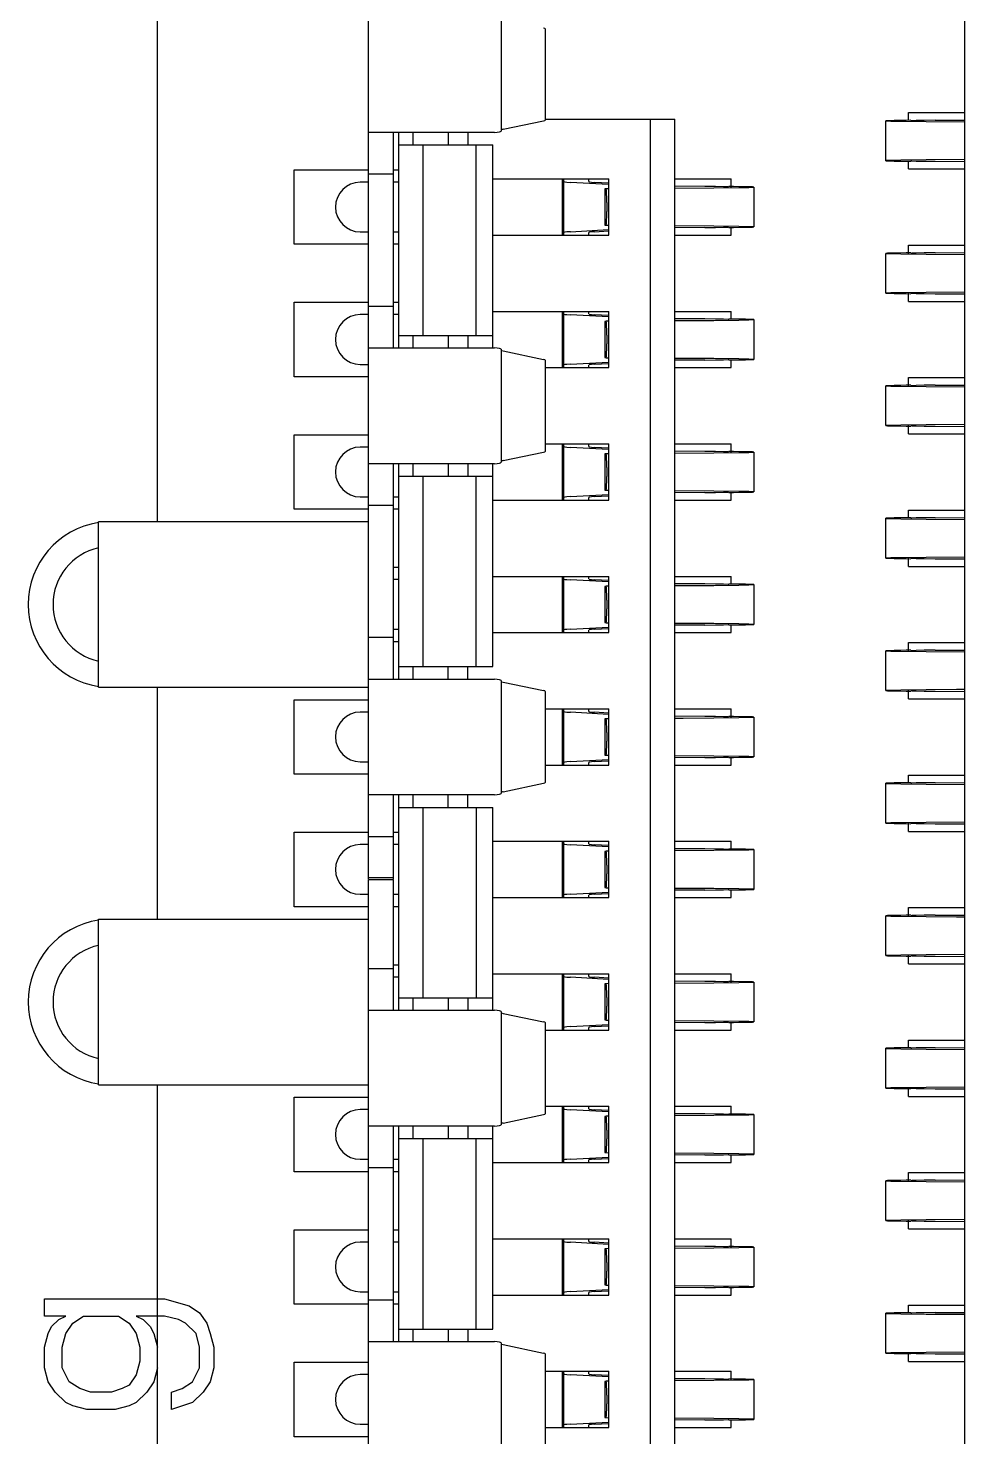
# Model space of a CAD drawing. Header units: millimetres. Extents: x 0 to 841, y 0 to 594.
# Drawn here: x 292.13 to 297.79, y 114.25 to 122.76 of the extents above; entities that cross this region are included whole.
import ezdxf

# ---------------------------------------------------------------- set-up
doc = ezdxf.new("R2010")
doc.units = ezdxf.units.MM
doc.header["$LTSCALE"] = 46.255
doc.layers.add('ASSEM_MEM', color=7, linetype='CONTINUOUS')

msp = doc.modelspace()

# ---------------------------------------------------------------- linework, layer by layer
at = {"layer": 'ASSEM_MEM', "color": 7, "linetype": 'CONTINUOUS'}
for p, q in [((292.9123, 119.7795), (292.9123, 126.7295)), ((294.1873, 117.6223), (294.1873, 124.5295)), ((297.7873, 112.6795), (297.7873, 123.8795)), ((294.9873, 122.8211), (294.9873, 122.1379)), ((295.2534, 122.755), (295.2534, 122.204)), ((297.4473, 122.2495), (297.7873, 122.2495)), ((297.4473, 122.2029), (297.4473, 122.2495)), ((294.9992, 122.1486), (295.2432, 122.1997)), ((295.2534, 122.2095), (296.0373, 122.2095)), ((295.8873, 122.2095), (295.8873, 113.7795)), ((296.0373, 112.6795), (296.0373, 122.2095)), ((297.3113, 121.9593), (297.3113, 122.1998)), ((297.4017, 122.1971), (297.5536, 122.1951)), ((297.6075, 122.2035), (297.5424, 122.2028)), ((297.5536, 122.1951), (297.7873, 122.1934)), ((297.6075, 122.2035), (297.7873, 122.2046)), ((294.9471, 122.1295), (294.1873, 122.1295)), ((294.3373, 120.8295), (294.3373, 122.1295)), ((294.3673, 122.1295), (294.3673, 120.8295)), ((294.4573, 122.0545), (294.4573, 122.1295)), ((294.6673, 122.1295), (294.6673, 122.0545)), ((294.7873, 122.1295), (294.7873, 122.0545)), ((294.3673, 122.0545), (294.9373, 122.0545)), ((294.5173, 120.9045), (294.5173, 122.0545)), ((294.8373, 120.9045), (294.8373, 122.0545)), ((294.9373, 120.8295), (294.9373, 122.0545)), ((293.7373, 121.9045), (294.1873, 121.9045)), ((293.7373, 121.4545), (293.7373, 121.9045)), ((294.3373, 121.9045), (294.3673, 121.9045)), ((297.5535, 121.9639), (297.4017, 121.9619)), ((297.4473, 121.9095), (297.4473, 121.9593)), ((297.4473, 121.9095), (297.7873, 121.9095)), ((297.5424, 121.9563), (297.6075, 121.9555)), ((297.7873, 121.9656), (297.5535, 121.9639)), ((297.6075, 121.9555), (297.7873, 121.9544)), ((294.1873, 121.8295), (294.1373, 121.8295)), ((294.1873, 121.8795), (294.3373, 121.8795)), ((294.3673, 121.8295), (294.3373, 121.8295)), ((294.9373, 121.8495), (295.6373, 121.8495)), ((295.3573, 121.5095), (295.3573, 121.8495)), ((295.3673, 121.8295), (295.3573, 121.8295)), ((295.3673, 121.8337), (295.3673, 121.8495)), ((295.3673, 121.8328), (295.3717, 121.8313)), ((295.3673, 121.5262), (295.3673, 121.8328)), ((295.6354, 121.816), (295.4067, 121.8284)), ((295.5173, 121.8337), (295.5173, 121.8495)), ((295.6359, 121.8238), (295.5516, 121.8284)), ((295.6373, 121.5095), (295.6373, 121.8495)), ((296.0373, 121.8495), (296.3773, 121.8495)), ((296.217, 121.8035), (296.0373, 121.8046)), ((296.2821, 121.8028), (296.217, 121.8035)), ((296.3773, 121.7998), (296.3773, 121.8495)), ((295.6136, 121.7884), (295.614, 121.7882)), ((295.6136, 121.7884), (295.6136, 121.5706)), ((295.6218, 121.7858), (295.614, 121.7882)), ((296.0373, 121.7934), (296.271, 121.7951)), ((296.271, 121.7951), (296.4228, 121.7971)), ((296.5133, 121.7998), (296.5133, 121.5593)), ((295.6255, 121.7058), (295.6255, 121.6533)), ((295.614, 121.5708), (295.6136, 121.5706)), ((295.6218, 121.5733), (295.614, 121.5708)), ((296.271, 121.5639), (296.0373, 121.5656)), ((296.2171, 121.5555), (296.0373, 121.5544)), ((296.2171, 121.5555), (296.2822, 121.5563)), ((296.4228, 121.5619), (296.271, 121.5639)), ((296.3773, 121.5095), (296.3773, 121.5561)), ((294.1373, 121.5295), (294.1873, 121.5295)), ((294.3373, 121.5295), (294.3673, 121.5295)), ((294.9373, 121.5095), (295.6373, 121.5095)), ((295.3573, 121.5295), (295.3673, 121.5295)), ((295.3673, 121.5095), (295.3673, 121.5253)), ((295.4067, 121.5306), (295.6354, 121.5431)), ((295.5173, 121.5095), (295.5173, 121.5253)), ((295.5516, 121.5306), (295.6359, 121.5352)), ((296.0373, 121.5095), (296.3773, 121.5095)), ((294.1873, 121.4545), (293.7373, 121.4545)), ((294.3673, 121.4545), (294.3373, 121.4545)), ((297.3113, 121.1593), (297.3113, 121.3998)), ((297.4017, 121.3971), (297.5536, 121.3951)), ((297.4473, 121.4495), (297.7873, 121.4495)), ((297.4473, 121.3998), (297.4473, 121.4495)), ((297.6075, 121.4035), (297.5424, 121.4028)), ((297.5536, 121.3951), (297.7873, 121.3934)), ((297.6075, 121.4035), (297.7873, 121.4046)), ((297.5535, 121.1639), (297.4017, 121.1619)), ((297.4473, 121.1095), (297.4473, 121.1593)), ((297.5424, 121.1563), (297.6075, 121.1555)), ((297.7873, 121.1656), (297.5535, 121.1639)), ((297.6075, 121.1555), (297.7873, 121.1544)), ((293.7373, 121.1045), (294.1873, 121.1045)), ((293.7373, 120.6545), (293.7373, 121.1045)), ((294.3373, 121.0795), (294.1873, 121.0795)), ((294.3373, 121.1045), (294.3673, 121.1045)), ((294.9373, 121.0495), (295.6373, 121.0495)), ((295.3573, 120.7095), (295.3573, 121.0495)), ((295.3673, 121.0337), (295.3673, 121.0495)), ((295.5173, 121.0337), (295.5173, 121.0495)), ((295.6373, 120.7095), (295.6373, 121.0495)), ((296.0373, 121.0495), (296.3773, 121.0495)), ((296.3773, 120.9998), (296.3773, 121.0495)), ((297.4473, 121.1095), (297.7873, 121.1095)), ((294.1873, 121.0295), (294.1373, 121.0295)), ((294.3673, 121.0295), (294.3373, 121.0295)), ((295.3673, 121.0295), (295.3573, 121.0295)), ((295.3673, 121.0328), (295.3717, 121.0313)), ((295.3673, 120.7262), (295.3673, 121.0328)), ((295.6354, 121.016), (295.4067, 121.0284)), ((295.6359, 121.0238), (295.5516, 121.0284)), ((295.6136, 120.9884), (295.614, 120.9882)), ((295.6136, 120.9884), (295.6136, 120.7706)), ((295.6218, 120.9858), (295.614, 120.9882)), ((296.217, 121.0035), (296.0373, 121.0046)), ((296.0373, 120.9934), (296.271, 120.9951)), ((296.2821, 121.0028), (296.217, 121.0035)), ((296.271, 120.9951), (296.4228, 120.9971)), ((296.5133, 120.9998), (296.5133, 120.7593)), ((294.3673, 120.9045), (294.9373, 120.9045)), ((294.4573, 120.8295), (294.4573, 120.9045)), ((294.6673, 120.9045), (294.6673, 120.8295)), ((294.7873, 120.9045), (294.7873, 120.8295)), ((295.6255, 120.9058), (295.6255, 120.8533)), ((294.1873, 120.8295), (294.9471, 120.8295)), ((294.9873, 120.8211), (294.9873, 120.1379)), ((294.9992, 120.8104), (295.2432, 120.7594)), ((294.1373, 120.7295), (294.1873, 120.7295)), ((295.2534, 120.755), (295.2534, 120.204)), ((295.2534, 120.7095), (295.6373, 120.7095)), ((295.3573, 120.7295), (295.3673, 120.7295)), ((295.3673, 120.7095), (295.3673, 120.7253)), ((295.4067, 120.7306), (295.6354, 120.7431)), ((295.5173, 120.7095), (295.5173, 120.7253)), ((295.5516, 120.7306), (295.6359, 120.7352)), ((295.614, 120.7708), (295.6136, 120.7706)), ((295.6218, 120.7733), (295.614, 120.7708)), ((296.271, 120.7639), (296.0373, 120.7656)), ((296.2171, 120.7555), (296.0373, 120.7544)), ((296.0373, 120.7095), (296.3773, 120.7095)), ((296.2171, 120.7555), (296.2822, 120.7563)), ((296.4228, 120.7619), (296.271, 120.7639)), ((296.3773, 120.7095), (296.3773, 120.7561)), ((294.1873, 120.6545), (293.7373, 120.6545)), ((297.4473, 120.6495), (297.7873, 120.6495)), ((297.4473, 120.5998), (297.4473, 120.6495)), ((297.3113, 120.3593), (297.3113, 120.5998)), ((297.4017, 120.5971), (297.5536, 120.5951)), ((297.6075, 120.6035), (297.5424, 120.6028)), ((297.5536, 120.5951), (297.7873, 120.5934)), ((297.6075, 120.6035), (297.7873, 120.6046)), ((297.5535, 120.3639), (297.4017, 120.3619)), ((297.4473, 120.3095), (297.4473, 120.3593)), ((297.5424, 120.3563), (297.6075, 120.3555)), ((297.7873, 120.3656), (297.5535, 120.3639)), ((297.6075, 120.3555), (297.7873, 120.3544)), ((293.7373, 120.3045), (294.1873, 120.3045)), ((293.7373, 119.8545), (293.7373, 120.3045)), ((297.4473, 120.3095), (297.7873, 120.3095)), ((294.1873, 120.2295), (294.1373, 120.2295)), ((294.9992, 120.1486), (295.2432, 120.1997)), ((295.2534, 120.2495), (295.6373, 120.2495)), ((295.3573, 119.9095), (295.3573, 120.2495)), ((295.3673, 120.2295), (295.3573, 120.2295)), ((295.3673, 120.2337), (295.3673, 120.2495)), ((295.3673, 120.2328), (295.3717, 120.2313)), ((295.3673, 119.9262), (295.3673, 120.2328)), ((295.6354, 120.216), (295.4067, 120.2284)), ((295.5173, 120.2337), (295.5173, 120.2495)), ((295.6359, 120.2238), (295.5516, 120.2284)), ((295.6136, 120.1884), (295.614, 120.1882)), ((295.6136, 120.1884), (295.6136, 119.9706)), ((295.6218, 120.1858), (295.614, 120.1882)), ((295.6373, 119.9095), (295.6373, 120.2495)), ((296.0373, 120.2495), (296.3773, 120.2495)), ((296.217, 120.2035), (296.0373, 120.2046)), ((296.0373, 120.1934), (296.271, 120.1951)), ((296.2821, 120.2028), (296.217, 120.2035)), ((296.271, 120.1951), (296.4228, 120.1971)), ((296.3773, 120.1998), (296.3773, 120.2495)), ((296.5133, 120.1998), (296.5133, 119.9593)), ((294.9471, 120.1295), (294.1873, 120.1295)), ((294.3373, 118.8295), (294.3373, 120.1295)), ((294.3673, 120.1295), (294.3673, 118.8295)), ((294.4573, 120.0545), (294.4573, 120.1295)), ((294.6673, 120.1295), (294.6673, 120.0545)), ((294.7873, 120.1295), (294.7873, 120.0545)), ((294.9373, 118.9045), (294.9373, 120.1295)), ((295.6255, 120.1058), (295.6255, 120.0533)), ((294.3673, 120.0545), (294.9373, 120.0545)), ((294.5173, 118.9045), (294.5173, 120.0545)), ((294.8373, 118.9045), (294.8373, 120.0545)), ((294.1373, 119.9295), (294.1873, 119.9295)), ((294.3373, 119.9295), (294.3673, 119.9295)), ((295.3573, 119.9295), (295.3673, 119.9295)), ((295.4067, 119.9306), (295.6354, 119.9431)), ((295.5516, 119.9306), (295.6359, 119.9352)), ((295.614, 119.9708), (295.6136, 119.9706)), ((295.6218, 119.9733), (295.614, 119.9708)), ((296.271, 119.9639), (296.0373, 119.9656)), ((296.2171, 119.9555), (296.0373, 119.9544)), ((296.2171, 119.9555), (296.2822, 119.9563)), ((296.4228, 119.9619), (296.271, 119.9639)), ((296.3773, 119.9095), (296.3773, 119.9561)), ((294.1873, 119.8545), (293.7373, 119.8545)), ((294.1873, 119.8795), (294.3373, 119.8795)), ((294.3673, 119.8545), (294.3373, 119.8545)), ((294.9373, 119.9095), (295.6373, 119.9095)), ((295.3673, 119.9095), (295.3673, 119.9253)), ((295.5173, 119.9095), (295.5173, 119.9253)), ((296.0373, 119.9095), (296.3773, 119.9095)), ((297.4473, 119.8495), (297.7873, 119.8495)), ((297.4473, 119.7998), (297.4473, 119.8495)), ((294.1873, 119.7795), (292.5573, 119.7795)), ((292.5573, 118.7795), (292.5573, 119.7795)), ((297.3113, 119.5593), (297.3113, 119.7998)), ((297.4017, 119.7971), (297.5536, 119.7951)), ((297.6075, 119.8035), (297.5424, 119.8028)), ((297.5536, 119.7951), (297.7873, 119.7934)), ((297.6075, 119.8035), (297.7873, 119.8046)), ((294.3373, 119.5045), (294.3673, 119.5045)), ((297.5535, 119.5639), (297.4017, 119.5619)), ((297.4473, 119.5095), (297.4473, 119.5593)), ((297.4473, 119.5095), (297.7873, 119.5095)), ((297.5424, 119.5563), (297.6075, 119.5555)), ((297.7873, 119.5656), (297.5535, 119.5639)), ((297.6075, 119.5555), (297.7873, 119.5544)), ((294.3673, 119.4295), (294.3373, 119.4295)), ((294.9373, 119.4495), (295.6373, 119.4495)), ((295.3573, 119.1095), (295.3573, 119.4495)), ((295.3673, 119.4295), (295.3573, 119.4295)), ((295.3673, 119.4337), (295.3673, 119.4495)), ((295.3673, 119.4328), (295.3717, 119.4313)), ((295.3673, 119.1262), (295.3673, 119.4328)), ((295.6354, 119.416), (295.4067, 119.4284)), ((295.5173, 119.4337), (295.5173, 119.4495)), ((295.6359, 119.4238), (295.5516, 119.4284)), ((295.6373, 119.1095), (295.6373, 119.4495)), ((296.0373, 119.4495), (296.3773, 119.4495)), ((296.3773, 119.3998), (296.3773, 119.4495)), ((295.6136, 119.3884), (295.614, 119.3882)), ((295.6136, 119.3884), (295.6136, 119.1706)), ((295.6218, 119.3858), (295.614, 119.3882)), ((296.217, 119.4035), (296.0373, 119.4046)), ((296.0373, 119.3934), (296.271, 119.3951)), ((296.2821, 119.4028), (296.217, 119.4035)), ((296.271, 119.3951), (296.4228, 119.3971)), ((296.5133, 119.3998), (296.5133, 119.1593)), ((295.6255, 119.3058), (295.6255, 119.2533)), ((295.614, 119.1708), (295.6136, 119.1706)), ((295.6218, 119.1733), (295.614, 119.1708)), ((296.271, 119.1639), (296.0373, 119.1656)), ((296.4228, 119.1619), (296.271, 119.1639)), ((294.3373, 119.0795), (294.1873, 119.0795)), ((294.3373, 119.1295), (294.3673, 119.1295)), ((294.9373, 119.1095), (295.6373, 119.1095)), ((295.3573, 119.1295), (295.3673, 119.1295)), ((295.3673, 119.1095), (295.3673, 119.1253)), ((295.4067, 119.1306), (295.6354, 119.1431)), ((295.5173, 119.1095), (295.5173, 119.1253)), ((295.5516, 119.1306), (295.6359, 119.1352)), ((296.2171, 119.1555), (296.0373, 119.1544)), ((296.0373, 119.1095), (296.3773, 119.1095)), ((296.2171, 119.1555), (296.2822, 119.1563)), ((296.3773, 119.1095), (296.3773, 119.1561)), ((294.3673, 119.0545), (294.3373, 119.0545)), ((297.3113, 118.7593), (297.3113, 118.9998)), ((297.4017, 118.9971), (297.5536, 118.9951)), ((297.4473, 119.0495), (297.7873, 119.0495)), ((297.4473, 118.9998), (297.4473, 119.0495)), ((297.6075, 119.0035), (297.5424, 119.0028)), ((297.5536, 118.9951), (297.7873, 118.9934)), ((297.6075, 119.0035), (297.7873, 119.0046)), ((294.1873, 118.8295), (294.9471, 118.8295)), ((294.3673, 118.9045), (294.9373, 118.9045)), ((294.4573, 118.8295), (294.4573, 118.9045)), ((294.6673, 118.8295), (294.6673, 118.9045)), ((294.7873, 118.8295), (294.7873, 118.9045)), ((292.5573, 118.7795), (294.1873, 118.7795)), ((292.9123, 117.3795), (292.9123, 118.7795)), ((294.9873, 118.8211), (294.9873, 118.1379)), ((294.9992, 118.8104), (295.2432, 118.7594)), ((295.2534, 118.755), (295.2534, 118.204)), ((297.5535, 118.7639), (297.4017, 118.7619)), ((297.4473, 118.7095), (297.4473, 118.7593)), ((297.5424, 118.7563), (297.6075, 118.7555)), ((297.6075, 118.7555), (297.7873, 118.7544)), ((293.7373, 118.7045), (294.1873, 118.7045)), ((293.7373, 118.2545), (293.7373, 118.7045)), ((297.4473, 118.7095), (297.7873, 118.7095)), ((294.1873, 118.6295), (294.1373, 118.6295)), ((295.2534, 118.6495), (295.6373, 118.6495)), ((295.3573, 118.3095), (295.3573, 118.6495)), ((295.3673, 118.6295), (295.3573, 118.6295)), ((295.3673, 118.6337), (295.3673, 118.6495)), ((295.3673, 118.6328), (295.3717, 118.6313)), ((295.3673, 118.3262), (295.3673, 118.6328)), ((295.6354, 118.616), (295.4067, 118.6284)), ((295.5173, 118.6337), (295.5173, 118.6495)), ((295.6359, 118.6238), (295.5516, 118.6284)), ((295.6136, 118.5884), (295.614, 118.5882)), ((295.6136, 118.5884), (295.6136, 118.3706)), ((295.6218, 118.5858), (295.614, 118.5882)), ((295.6373, 118.3095), (295.6373, 118.6495)), ((296.0373, 118.6495), (296.3773, 118.6495)), ((296.217, 118.6035), (296.0373, 118.6046)), ((296.2821, 118.6028), (296.217, 118.6035)), ((296.271, 118.5951), (296.4228, 118.5971)), ((296.3773, 118.5998), (296.3773, 118.6495)), ((296.5133, 118.5998), (296.5133, 118.3593)), ((295.6255, 118.5058), (295.6255, 118.4533)), ((294.1373, 118.3295), (294.1873, 118.3295)), ((295.3573, 118.3295), (295.3673, 118.3295)), ((295.3673, 118.3095), (295.3673, 118.3253)), ((295.4067, 118.3306), (295.6354, 118.3431)), ((295.5173, 118.3095), (295.5173, 118.3253)), ((295.5516, 118.3306), (295.6359, 118.3352)), ((295.614, 118.3708), (295.6136, 118.3706)), ((295.6218, 118.3733), (295.614, 118.3708)), ((296.271, 118.3639), (296.0373, 118.3656)), ((296.2171, 118.3555), (296.0373, 118.3544)), ((296.2171, 118.3555), (296.2822, 118.3563)), ((296.4228, 118.3619), (296.271, 118.3639)), ((296.3773, 118.3095), (296.3773, 118.3561)), ((294.1873, 118.2545), (293.7373, 118.2545)), ((295.2534, 118.3095), (295.6373, 118.3095)), ((296.0373, 118.3095), (296.3773, 118.3095)), ((297.4473, 118.2495), (297.7873, 118.2495)), ((297.4473, 118.1998), (297.4473, 118.2495)), ((294.9992, 118.1486), (295.2432, 118.1997)), ((297.3113, 117.9593), (297.3113, 118.1998)), ((297.4017, 118.1971), (297.5536, 118.1951)), ((297.6075, 118.2035), (297.5424, 118.2028)), ((297.5536, 118.1951), (297.7873, 118.1934)), ((297.6075, 118.2035), (297.7873, 118.2046)), ((294.9471, 118.1295), (294.1873, 118.1295)), ((294.3373, 117.6223), (294.3373, 118.1295)), ((294.3673, 118.1295), (294.3673, 116.8295)), ((294.4573, 118.0545), (294.4573, 118.1295)), ((294.6673, 118.0545), (294.6673, 118.1295)), ((294.7873, 118.0545), (294.7873, 118.1295)), ((294.3673, 118.0545), (294.9373, 118.0545)), ((294.5173, 116.9045), (294.5173, 118.0545)), ((294.8373, 118.0545), (294.8373, 116.9045)), ((294.9373, 116.8295), (294.9373, 118.0545)), ((293.7373, 117.9045), (294.1873, 117.9045)), ((293.7373, 117.4545), (293.7373, 117.9045)), ((294.3373, 117.9045), (294.3673, 117.9045)), ((297.5535, 117.9639), (297.4017, 117.9619)), ((297.4473, 117.9095), (297.4473, 117.9593)), ((297.4473, 117.9095), (297.7873, 117.9095)), ((297.5424, 117.9563), (297.6075, 117.9555)), ((297.7873, 117.9656), (297.5535, 117.9639)), ((297.6075, 117.9555), (297.7873, 117.9544)), ((294.1873, 117.8295), (294.1373, 117.8295)), ((294.1873, 117.8795), (294.3373, 117.8795)), ((294.3673, 117.8295), (294.3373, 117.8295)), ((294.9373, 117.8495), (295.6373, 117.8495)), ((295.3573, 117.5095), (295.3573, 117.8495)), ((295.3673, 117.8295), (295.3573, 117.8295)), ((295.3673, 117.8337), (295.3673, 117.8495)), ((295.3673, 117.8328), (295.3717, 117.8313)), ((295.3673, 117.5262), (295.3673, 117.8328)), ((295.6354, 117.816), (295.4067, 117.8284)), ((295.5173, 117.8337), (295.5173, 117.8495)), ((295.6359, 117.8238), (295.5516, 117.8284)), ((295.6373, 117.5095), (295.6373, 117.8495)), ((296.0373, 117.8495), (296.3773, 117.8495)), ((296.217, 117.8035), (296.0373, 117.8046)), ((296.2821, 117.8028), (296.217, 117.8035)), ((296.3773, 117.7998), (296.3773, 117.8495)), ((295.6136, 117.7884), (295.614, 117.7882)), ((295.6136, 117.7884), (295.6136, 117.5706)), ((295.6218, 117.7858), (295.614, 117.7882)), ((296.0373, 117.7934), (296.271, 117.7951)), ((296.271, 117.7951), (296.4228, 117.7971)), ((296.5133, 117.7998), (296.5133, 117.5593)), ((295.6255, 117.7058), (295.6255, 117.6533)), ((294.3373, 117.6295), (294.1873, 117.6295)), ((294.1873, 117.6195), (294.3373, 117.6195)), ((294.1873, 112.0295), (294.1873, 117.6195)), ((294.3373, 116.8295), (294.3373, 117.6195)), ((295.614, 117.5708), (295.6136, 117.5706)), ((295.6218, 117.5733), (295.614, 117.5708)), ((296.2171, 117.5555), (296.0373, 117.5544)), ((296.2171, 117.5555), (296.2822, 117.5563)), ((296.4228, 117.5619), (296.271, 117.5639)), ((296.3773, 117.5095), (296.3773, 117.5561)), ((294.1373, 117.5295), (294.1873, 117.5295)), ((294.3373, 117.5295), (294.3673, 117.5295)), ((294.9373, 117.5095), (295.6373, 117.5095)), ((295.3573, 117.5295), (295.3673, 117.5295)), ((295.3673, 117.5095), (295.3673, 117.5253)), ((295.4067, 117.5306), (295.6354, 117.5431)), ((295.5173, 117.5095), (295.5173, 117.5253)), ((295.5516, 117.5306), (295.6359, 117.5352)), ((296.0373, 117.5095), (296.3773, 117.5095)), ((292.5573, 117.3795), (294.1873, 117.3795)), ((292.5573, 116.3795), (292.5573, 117.3795)), ((294.1873, 117.4545), (293.7373, 117.4545)), ((294.3673, 117.4545), (294.3373, 117.4545)), ((297.3113, 117.1593), (297.3113, 117.3998)), ((297.4017, 117.3971), (297.5536, 117.3951)), ((297.4473, 117.4495), (297.7873, 117.4495)), ((297.4473, 117.3998), (297.4473, 117.4495)), ((297.6075, 117.4035), (297.5424, 117.4028)), ((297.6075, 117.4035), (297.7873, 117.4046)), ((297.5535, 117.1639), (297.4017, 117.1619)), ((297.4473, 117.1095), (297.4473, 117.1593)), ((297.5424, 117.1563), (297.6075, 117.1555)), ((297.7873, 117.1656), (297.5535, 117.1639)), ((297.6075, 117.1555), (297.7873, 117.1544)), ((294.3373, 117.0795), (294.1873, 117.0795)), ((294.3373, 117.1045), (294.3673, 117.1045)), ((294.9373, 117.0495), (295.6373, 117.0495)), ((295.3573, 116.7095), (295.3573, 117.0495)), ((295.3673, 117.0337), (295.3673, 117.0495)), ((295.5173, 117.0337), (295.5173, 117.0495)), ((295.6373, 116.7095), (295.6373, 117.0495)), ((296.0373, 117.0495), (296.3773, 117.0495)), ((296.3773, 116.9998), (296.3773, 117.0495)), ((297.4473, 117.1095), (297.7873, 117.1095)), ((294.3673, 117.0295), (294.3373, 117.0295)), ((295.3673, 117.0295), (295.3573, 117.0295)), ((295.3673, 117.0328), (295.3717, 117.0313)), ((295.3673, 116.7262), (295.3673, 117.0328)), ((295.6354, 117.016), (295.4067, 117.0284)), ((295.6359, 117.0238), (295.5516, 117.0284)), ((295.6136, 116.9884), (295.614, 116.9882)), ((295.6136, 116.9884), (295.6136, 116.7706)), ((295.6218, 116.9858), (295.614, 116.9882)), ((296.217, 117.0035), (296.0373, 117.0046)), ((296.0373, 116.9934), (296.271, 116.9951)), ((296.2821, 117.0028), (296.217, 117.0035)), ((296.271, 116.9951), (296.4228, 116.9971)), ((296.5133, 116.9998), (296.5133, 116.7593)), ((294.3673, 116.9045), (294.9373, 116.9045)), ((294.4573, 116.8295), (294.4573, 116.9045)), ((294.6673, 116.9045), (294.6673, 116.8295)), ((294.7873, 116.9045), (294.7873, 116.8295)), ((295.6255, 116.9058), (295.6255, 116.8533)), ((294.1873, 116.8295), (294.9471, 116.8295)), ((294.9873, 116.8211), (294.9873, 116.1379)), ((294.9992, 116.8104), (295.2432, 116.7594)), ((295.2534, 116.755), (295.2534, 116.204)), ((295.2534, 116.7095), (295.6373, 116.7095)), ((295.3573, 116.7295), (295.3673, 116.7295)), ((295.3673, 116.7095), (295.3673, 116.7253)), ((295.4067, 116.7306), (295.6354, 116.7431)), ((295.5173, 116.7095), (295.5173, 116.7253)), ((295.5516, 116.7306), (295.6359, 116.7352)), ((295.614, 116.7708), (295.6136, 116.7706)), ((295.6218, 116.7733), (295.614, 116.7708)), ((296.271, 116.7639), (296.0373, 116.7656)), ((296.2171, 116.7555), (296.0373, 116.7544)), ((296.0373, 116.7095), (296.3773, 116.7095)), ((296.2171, 116.7555), (296.2822, 116.7563)), ((296.4228, 116.7619), (296.271, 116.7639)), ((296.3773, 116.7095), (296.3773, 116.7561)), ((297.4473, 116.6495), (297.7873, 116.6495)), ((297.4473, 116.5998), (297.4473, 116.6495)), ((297.3113, 116.3593), (297.3113, 116.5998)), ((297.4017, 116.5971), (297.5536, 116.5951)), ((297.6075, 116.6035), (297.5424, 116.6028)), ((297.5536, 116.5951), (297.7873, 116.5934)), ((297.6075, 116.6035), (297.7873, 116.6046)), ((292.5573, 116.3795), (294.1873, 116.3795)), ((292.9123, 109.8295), (292.9123, 116.3795)), ((297.5535, 116.3639), (297.4017, 116.3619)), ((297.4473, 116.3095), (297.4473, 116.3593)), ((297.7873, 116.3656), (297.5535, 116.3639)), ((293.7373, 116.3045), (294.1873, 116.3045)), ((293.7373, 115.8545), (293.7373, 116.3045)), ((297.4473, 116.3095), (297.7873, 116.3095)), ((297.5424, 116.3563), (297.6075, 116.3555)), ((297.6075, 116.3555), (297.7873, 116.3544)), ((294.1873, 116.2295), (294.1373, 116.2295)), ((294.9992, 116.1486), (295.2432, 116.1997)), ((295.2534, 116.2495), (295.6373, 116.2495)), ((295.3573, 115.9095), (295.3573, 116.2495)), ((295.3673, 116.2295), (295.3573, 116.2295)), ((295.3673, 116.2337), (295.3673, 116.2495)), ((295.3673, 116.2328), (295.3717, 116.2313)), ((295.3673, 115.9262), (295.3673, 116.2328)), ((295.6354, 116.216), (295.4067, 116.2284)), ((295.5173, 116.2337), (295.5173, 116.2495)), ((295.6359, 116.2238), (295.5516, 116.2284)), ((295.6136, 116.1884), (295.614, 116.1882)), ((295.6136, 116.1884), (295.6136, 115.9706)), ((295.6218, 116.1858), (295.614, 116.1882)), ((295.6373, 115.9095), (295.6373, 116.2495)), ((296.0373, 116.2495), (296.3773, 116.2495)), ((296.217, 116.2035), (296.0373, 116.2046)), ((296.0373, 116.1934), (296.271, 116.1951)), ((296.2821, 116.2028), (296.217, 116.2035)), ((296.271, 116.1951), (296.4228, 116.1971)), ((296.3773, 116.1998), (296.3773, 116.2495)), ((296.5133, 116.1998), (296.5133, 115.9593)), ((294.9471, 116.1295), (294.1873, 116.1295)), ((294.3373, 114.8295), (294.3373, 116.1295)), ((294.3673, 116.1295), (294.3673, 114.8295)), ((294.4573, 116.0545), (294.4573, 116.1295)), ((294.6673, 116.1295), (294.6673, 116.0545)), ((294.7873, 116.1295), (294.7873, 116.0545)), ((294.9373, 114.9045), (294.9373, 116.1295)), ((295.6255, 116.1058), (295.6255, 116.0533)), ((294.3673, 116.0545), (294.9373, 116.0545)), ((294.5173, 114.9045), (294.5173, 116.0545)), ((294.8373, 114.9045), (294.8373, 116.0545)), ((295.4067, 115.9306), (295.6354, 115.9431)), ((295.5516, 115.9306), (295.6359, 115.9352)), ((295.614, 115.9708), (295.6136, 115.9706)), ((295.6218, 115.9733), (295.614, 115.9708)), ((296.271, 115.9639), (296.0373, 115.9656)), ((296.2171, 115.9555), (296.0373, 115.9544)), ((296.2171, 115.9555), (296.2822, 115.9563)), ((296.4228, 115.9619), (296.271, 115.9639)), ((296.3773, 115.9095), (296.3773, 115.9561)), ((294.1873, 115.8545), (293.7373, 115.8545)), ((294.1373, 115.9295), (294.1873, 115.9295)), ((294.1873, 115.8795), (294.3373, 115.8795)), ((294.3373, 115.9295), (294.3673, 115.9295)), ((294.3673, 115.8545), (294.3373, 115.8545)), ((294.9373, 115.9095), (295.6373, 115.9095)), ((295.3573, 115.9295), (295.3673, 115.9295)), ((295.3673, 115.9095), (295.3673, 115.9253)), ((295.5173, 115.9095), (295.5173, 115.9253)), ((296.0373, 115.9095), (296.3773, 115.9095)), ((297.4473, 115.8495), (297.7873, 115.8495)), ((297.4473, 115.7998), (297.4473, 115.8495)), ((297.3113, 115.5593), (297.3113, 115.7998)), ((297.4017, 115.7971), (297.5536, 115.7951)), ((297.6075, 115.8035), (297.5424, 115.8028)), ((297.5536, 115.7951), (297.7873, 115.7934)), ((297.6075, 115.8035), (297.7873, 115.8046)), ((297.5535, 115.5639), (297.4017, 115.5619)), ((297.4473, 115.5095), (297.4473, 115.5593)), ((297.4473, 115.5095), (297.7873, 115.5095)), ((297.5424, 115.5563), (297.6075, 115.5555)), ((297.7873, 115.5656), (297.5535, 115.5639)), ((297.6075, 115.5555), (297.7873, 115.5544)), ((293.7373, 115.5045), (294.1873, 115.5045)), ((293.7373, 115.0545), (293.7373, 115.5045)), ((294.1873, 115.4295), (294.1373, 115.4295)), ((294.3373, 115.5045), (294.3673, 115.5045)), ((294.3673, 115.4295), (294.3373, 115.4295)), ((294.9373, 115.4495), (295.6373, 115.4495)), ((295.3573, 115.1095), (295.3573, 115.4495)), ((295.3673, 115.4295), (295.3573, 115.4295)), ((295.3673, 115.4337), (295.3673, 115.4495)), ((295.3673, 115.4328), (295.3717, 115.4313)), ((295.3673, 115.1262), (295.3673, 115.4328)), ((295.6354, 115.416), (295.4067, 115.4284)), ((295.5173, 115.4337), (295.5173, 115.4495)), ((295.6359, 115.4238), (295.5516, 115.4284)), ((295.6373, 115.1095), (295.6373, 115.4495)), ((296.0373, 115.4495), (296.3773, 115.4495)), ((296.3773, 115.3998), (296.3773, 115.4495)), ((295.6136, 115.3884), (295.614, 115.3882)), ((295.6136, 115.3884), (295.6136, 115.1706)), ((295.6218, 115.3858), (295.614, 115.3882)), ((296.217, 115.4035), (296.0373, 115.4046)), ((296.0373, 115.3934), (296.271, 115.3951)), ((296.2821, 115.4028), (296.217, 115.4035)), ((296.271, 115.3951), (296.4228, 115.3971)), ((296.5133, 115.3998), (296.5133, 115.1593)), ((295.6255, 115.3058), (295.6255, 115.2533)), ((295.614, 115.1708), (295.6136, 115.1706)), ((295.6218, 115.1733), (295.614, 115.1708)), ((294.1373, 115.1295), (294.1873, 115.1295)), ((294.3373, 115.1295), (294.3673, 115.1295)), ((294.9373, 115.1095), (295.6373, 115.1095)), ((295.3573, 115.1295), (295.3673, 115.1295)), ((295.3673, 115.1095), (295.3673, 115.1253)), ((295.4067, 115.1306), (295.6354, 115.1431)), ((295.5173, 115.1095), (295.5173, 115.1253)), ((295.5516, 115.1306), (295.6359, 115.1352)), ((296.271, 115.1639), (296.0373, 115.1656)), ((296.2171, 115.1555), (296.0373, 115.1544)), ((296.0373, 115.1095), (296.3773, 115.1095)), ((296.2171, 115.1555), (296.2822, 115.1563)), ((296.4228, 115.1619), (296.271, 115.1639)), ((296.3773, 115.1095), (296.3773, 115.1561)), ((294.1873, 115.0545), (293.7373, 115.0545)), ((294.3373, 115.0795), (294.1873, 115.0795)), ((294.3673, 115.0545), (294.3373, 115.0545)), ((297.3113, 114.7593), (297.3113, 114.9998)), ((297.4017, 114.9971), (297.5536, 114.9951)), ((297.4473, 115.0495), (297.7873, 115.0495)), ((297.4473, 114.9998), (297.4473, 115.0495)), ((297.6075, 115.0035), (297.5424, 115.0028)), ((297.6075, 115.0035), (297.7873, 115.0046)), ((297.5536, 114.9951), (297.7873, 114.9934)), ((294.1873, 114.8295), (294.9471, 114.8295)), ((294.3673, 114.9045), (294.9373, 114.9045)), ((294.4573, 114.8295), (294.4573, 114.9045)), ((294.6673, 114.9045), (294.6673, 114.8295)), ((294.7873, 114.9045), (294.7873, 114.8295)), ((294.9873, 114.8211), (294.9873, 114.1379)), ((294.9992, 114.8104), (295.2432, 114.7594)), ((295.2534, 114.755), (295.2534, 114.204)), ((297.5535, 114.7639), (297.4017, 114.7619)), ((297.4473, 114.7095), (297.4473, 114.7593)), ((297.5424, 114.7563), (297.6075, 114.7555)), ((297.7873, 114.7656), (297.5535, 114.7639)), ((297.6075, 114.7555), (297.7873, 114.7544)), ((293.7373, 114.7045), (294.1873, 114.7045)), ((293.7373, 114.2545), (293.7373, 114.7045)), ((297.4473, 114.7095), (297.7873, 114.7095)), ((294.1873, 114.6295), (294.1373, 114.6295)), ((295.2534, 114.6495), (295.6373, 114.6495)), ((295.3573, 114.3095), (295.3573, 114.6495)), ((295.3673, 114.6295), (295.3573, 114.6295)), ((295.3673, 114.6337), (295.3673, 114.6495)), ((295.3673, 114.6328), (295.3717, 114.6313)), ((295.3673, 114.3262), (295.3673, 114.6328)), ((295.6354, 114.616), (295.4067, 114.6284)), ((295.5173, 114.6337), (295.5173, 114.6495)), ((295.6359, 114.6238), (295.5516, 114.6284)), ((295.6136, 114.5884), (295.614, 114.5882)), ((295.6136, 114.5884), (295.6136, 114.3706)), ((295.6218, 114.5858), (295.614, 114.5882)), ((295.6373, 114.3095), (295.6373, 114.6495)), ((296.0373, 114.6495), (296.3773, 114.6495)), ((296.217, 114.6035), (296.0373, 114.6046)), ((296.0373, 114.5934), (296.271, 114.5951)), ((296.2821, 114.6028), (296.217, 114.6035)), ((296.271, 114.5951), (296.4228, 114.5971)), ((296.3773, 114.5998), (296.3773, 114.6495)), ((296.5133, 114.5998), (296.5133, 114.3593)), ((295.6255, 114.5058), (295.6255, 114.4533)), ((294.1373, 114.3295), (294.1873, 114.3295)), ((295.3573, 114.3295), (295.3673, 114.3295)), ((295.3673, 114.3095), (295.3673, 114.3253)), ((295.4067, 114.3306), (295.6354, 114.3431)), ((295.5173, 114.3095), (295.5173, 114.3253)), ((295.5516, 114.3306), (295.6359, 114.3352)), ((295.614, 114.3708), (295.6136, 114.3706)), ((295.6218, 114.3733), (295.614, 114.3708)), ((296.271, 114.3639), (296.0373, 114.3656)), ((296.2171, 114.3555), (296.0373, 114.3544)), ((296.2171, 114.3555), (296.2822, 114.3563)), ((296.4228, 114.3619), (296.271, 114.3639)), ((296.3773, 114.3095), (296.3773, 114.3561)), ((294.1873, 114.2545), (293.7373, 114.2545)), ((295.2534, 114.3095), (295.6373, 114.3095)), ((296.0373, 114.3095), (296.3773, 114.3095))]:
    msp.add_line(p, q, dxfattribs=at)
at = {"layer": 'ASSEM_MEM', "color": 40, "linetype": 'CONTINUOUS'}
for p, q in [((292.2314, 115.0863), (292.9548, 115.0863)), ((292.2314, 114.9822), (292.2314, 115.0863)), ((292.9548, 115.0863), (293.1038, 115.0447)), ((293.1038, 115.0447), (293.1676, 115.003)), ((293.1676, 115.003), (293.2101, 114.9405)), ((292.3591, 114.9822), (292.2314, 114.9822)), ((292.2527, 114.878), (292.274, 114.9197)), ((292.274, 114.9197), (292.3165, 114.9613)), ((292.3165, 114.9613), (292.3591, 114.9822)), ((292.3591, 114.878), (292.4016, 114.9405)), ((292.4016, 114.9405), (292.4655, 114.9822)), ((292.4655, 114.9822), (292.6782, 114.9822)), ((292.6782, 114.9822), (292.7421, 114.9405)), ((292.7421, 114.9405), (292.7846, 114.878)), ((292.9548, 114.9822), (292.7846, 114.9822)), ((292.7846, 114.9822), (292.8272, 114.9613)), ((292.8272, 114.9613), (292.8697, 114.9197)), ((292.8697, 114.9197), (292.891, 114.878)), ((293.0399, 114.9613), (292.9548, 114.9822)), ((293.0825, 114.9405), (293.0399, 114.9613)), ((293.1463, 114.878), (293.0825, 114.9405)), ((293.2101, 114.9405), (293.2314, 114.878)), ((292.2314, 114.7947), (292.2527, 114.878)), ((292.3378, 114.7947), (292.3591, 114.878)), ((292.7846, 114.878), (292.8059, 114.7947)), ((292.891, 114.878), (292.9123, 114.7947)), ((293.1676, 114.7947), (293.1463, 114.878)), ((293.2314, 114.878), (293.2527, 114.7947)), ((292.2314, 114.6697), (292.2314, 114.7947)), ((292.3378, 114.6697), (292.3378, 114.7947)), ((292.8059, 114.7947), (292.8059, 114.7113)), ((293.1676, 114.6697), (293.1676, 114.7947)), ((293.2527, 114.7947), (293.2527, 114.6697)), ((292.2527, 114.5863), (292.2314, 114.6697)), ((292.3804, 114.5863), (292.3378, 114.6697)), ((292.8059, 114.7113), (292.7846, 114.628)), ((292.9123, 114.6697), (292.891, 114.5863)), ((293.125, 114.5863), (293.1676, 114.6697)), ((293.2527, 114.6697), (293.2314, 114.5863)), ((292.2953, 114.5238), (292.2527, 114.5863)), ((292.4442, 114.5447), (292.3804, 114.5863)), ((292.7846, 114.628), (292.7421, 114.5655)), ((292.891, 114.5863), (292.8484, 114.5238)), ((293.0612, 114.5447), (293.125, 114.5863)), ((293.2314, 114.5863), (293.1889, 114.5238)), ((292.3591, 114.4613), (292.2953, 114.5238)), ((292.508, 114.5238), (292.4442, 114.5447)), ((292.6357, 114.5238), (292.508, 114.5238)), ((292.6995, 114.5447), (292.6357, 114.5238)), ((292.7421, 114.5655), (292.6995, 114.5447)), ((292.8484, 114.5238), (292.7846, 114.4613)), ((292.9974, 114.5238), (293.0612, 114.5447)), ((292.9974, 114.4197), (292.9974, 114.5238)), ((293.1889, 114.5238), (293.125, 114.4613)), ((292.4016, 114.4405), (292.3591, 114.4613)), ((292.4867, 114.4197), (292.4016, 114.4405)), ((292.657, 114.4197), (292.4867, 114.4197)), ((292.7421, 114.4405), (292.657, 114.4197)), ((292.7846, 114.4613), (292.7421, 114.4405)), ((293.125, 114.4613), (292.9974, 114.4197))]:
    msp.add_line(p, q, dxfattribs=at)
at = {"layer": 'ASSEM_MEM', "color": 7, "linetype": 'CONTINUOUS'}
for points in [[(297.4613, 122.203), (297.4329, 122.2028), (297.3608, 122.2018), (297.3197, 122.2006), (297.3113, 122.1998)], [(297.3113, 122.1998), (297.313, 122.1994), (297.341, 122.1982), (297.4017, 122.1971)], [(297.5424, 122.2028), (297.4943, 122.2018), (297.4669, 122.2006), (297.4613, 122.1998)], [(297.4017, 121.9619), (297.341, 121.9609), (297.313, 121.9597), (297.3113, 121.9593)], [(297.3113, 121.9593), (297.3197, 121.9584), (297.3608, 121.9573), (297.433, 121.9563), (297.4613, 121.956)], [(297.4613, 121.9593), (297.4669, 121.9584), (297.4943, 121.9573), (297.5424, 121.9563)], [(295.3717, 121.8313), (295.3849, 121.8299), (295.4067, 121.8284)], [(295.5173, 121.8328), (295.5211, 121.8313), (295.5326, 121.8299), (295.5516, 121.8284)], [(296.3633, 121.7998), (296.3576, 121.8006), (296.3303, 121.8018), (296.2821, 121.8028)], [(296.5133, 121.7998), (296.5048, 121.8006), (296.4638, 121.8018), (296.3916, 121.8028), (296.3633, 121.803)], [(295.6373, 121.79), (295.6216, 121.7895), (295.6136, 121.7884)], [(295.6255, 121.7058), (295.6252, 121.7358), (295.6244, 121.7619), (295.6232, 121.7795), (295.6218, 121.7858)], [(296.4228, 121.7971), (296.4835, 121.7982), (296.5116, 121.7994), (296.5133, 121.7998)], [(295.6218, 121.5733), (295.6232, 121.5796), (295.6244, 121.5971), (295.6252, 121.6232), (295.6255, 121.6533)], [(295.6136, 121.5706), (295.6216, 121.5696), (295.6373, 121.569)], [(296.2822, 121.5563), (296.3303, 121.5573), (296.3577, 121.5584), (296.3633, 121.5593)], [(296.3633, 121.556), (296.3916, 121.5563), (296.4638, 121.5573), (296.5048, 121.5584), (296.5133, 121.5593)], [(296.5133, 121.5593), (296.5116, 121.5596), (296.4835, 121.5608), (296.4228, 121.5619)], [(295.4067, 121.5306), (295.3849, 121.5291), (295.3717, 121.5277), (295.3673, 121.5262)], [(295.5516, 121.5306), (295.5326, 121.5291), (295.5211, 121.5277), (295.5173, 121.5262)], [(297.4613, 121.403), (297.4329, 121.4028), (297.3608, 121.4018), (297.3197, 121.4006), (297.3113, 121.3998)], [(297.3113, 121.3998), (297.313, 121.3994), (297.341, 121.3982), (297.4017, 121.3971)], [(297.5424, 121.4028), (297.4943, 121.4018), (297.4669, 121.4006), (297.4613, 121.3998)], [(297.4017, 121.1619), (297.341, 121.1609), (297.313, 121.1597), (297.3113, 121.1593)], [(297.3113, 121.1593), (297.3197, 121.1584), (297.3608, 121.1573), (297.433, 121.1563), (297.4613, 121.156)], [(297.4613, 121.1593), (297.4669, 121.1584), (297.4943, 121.1573), (297.5424, 121.1563)], [(295.3717, 121.0313), (295.3849, 121.0299), (295.4067, 121.0284)], [(295.5173, 121.0328), (295.5211, 121.0313), (295.5326, 121.0299), (295.5516, 121.0284)], [(295.6373, 120.99), (295.6216, 120.9895), (295.6136, 120.9884)], [(295.6255, 120.9058), (295.6252, 120.9358), (295.6244, 120.9619), (295.6232, 120.9795), (295.6218, 120.9858)], [(296.3633, 120.9998), (296.3576, 121.0006), (296.3303, 121.0018), (296.2821, 121.0028)], [(296.5133, 120.9998), (296.5048, 121.0006), (296.4638, 121.0018), (296.3916, 121.0028), (296.3633, 121.003)], [(296.4228, 120.9971), (296.4835, 120.9982), (296.5116, 120.9994), (296.5133, 120.9998)], [(295.6218, 120.7733), (295.6232, 120.7796), (295.6244, 120.7971), (295.6252, 120.8232), (295.6255, 120.8533)], [(295.4067, 120.7306), (295.3849, 120.7291), (295.3717, 120.7277), (295.3673, 120.7262)], [(295.5516, 120.7306), (295.5326, 120.7291), (295.5211, 120.7277), (295.5173, 120.7262)], [(295.6136, 120.7706), (295.6216, 120.7696), (295.6373, 120.769)], [(296.2822, 120.7563), (296.3303, 120.7573), (296.3577, 120.7584), (296.3633, 120.7593)], [(296.3633, 120.756), (296.3916, 120.7563), (296.4638, 120.7573), (296.5048, 120.7584), (296.5133, 120.7593)], [(296.5133, 120.7593), (296.5116, 120.7596), (296.4835, 120.7608), (296.4228, 120.7619)], [(297.4613, 120.603), (297.4329, 120.6028), (297.3608, 120.6018), (297.3197, 120.6006), (297.3113, 120.5998)], [(297.3113, 120.5998), (297.313, 120.5994), (297.341, 120.5982), (297.4017, 120.5971)], [(297.5424, 120.6028), (297.4943, 120.6018), (297.4669, 120.6006), (297.4613, 120.5998)], [(297.4017, 120.3619), (297.341, 120.3609), (297.313, 120.3597), (297.3113, 120.3593)], [(297.3113, 120.3593), (297.3197, 120.3584), (297.3608, 120.3573), (297.433, 120.3563), (297.4613, 120.356)], [(297.4613, 120.3593), (297.4669, 120.3584), (297.4943, 120.3573), (297.5424, 120.3563)], [(295.3717, 120.2313), (295.3849, 120.2299), (295.4067, 120.2284)], [(295.5173, 120.2328), (295.5211, 120.2313), (295.5326, 120.2299), (295.5516, 120.2284)], [(295.6373, 120.19), (295.6216, 120.1895), (295.6136, 120.1884)], [(295.6255, 120.1058), (295.6252, 120.1358), (295.6244, 120.1619), (295.6232, 120.1795), (295.6218, 120.1858)], [(296.3633, 120.1998), (296.3576, 120.2006), (296.3303, 120.2018), (296.2821, 120.2028)], [(296.5133, 120.1998), (296.5048, 120.2006), (296.4638, 120.2018), (296.3916, 120.2028), (296.3633, 120.203)], [(296.4228, 120.1971), (296.4835, 120.1982), (296.5116, 120.1994), (296.5133, 120.1998)], [(295.6218, 119.9733), (295.6232, 119.9796), (295.6244, 119.9971), (295.6252, 120.0232), (295.6255, 120.0533)], [(295.4067, 119.9306), (295.3849, 119.9291), (295.3717, 119.9277), (295.3673, 119.9262)], [(295.5516, 119.9306), (295.5326, 119.9291), (295.5211, 119.9277), (295.5173, 119.9262)], [(295.6136, 119.9706), (295.6216, 119.9696), (295.6373, 119.969)], [(296.2822, 119.9563), (296.3303, 119.9573), (296.3577, 119.9584), (296.3633, 119.9593)], [(296.3633, 119.956), (296.3916, 119.9563), (296.4638, 119.9573), (296.5048, 119.9584), (296.5133, 119.9593)], [(296.5133, 119.9593), (296.5116, 119.9596), (296.4835, 119.9608), (296.4228, 119.9619)], [(297.4613, 119.803), (297.4329, 119.8028), (297.3608, 119.8018), (297.3197, 119.8006), (297.3113, 119.7998)], [(297.3113, 119.7998), (297.313, 119.7994), (297.341, 119.7982), (297.4017, 119.7971)], [(297.5424, 119.8028), (297.4943, 119.8018), (297.4669, 119.8006), (297.4613, 119.7998)], [(297.4017, 119.5619), (297.341, 119.5609), (297.313, 119.5597), (297.3113, 119.5593)], [(297.3113, 119.5593), (297.3197, 119.5584), (297.3608, 119.5573), (297.433, 119.5563), (297.4613, 119.556)], [(297.4613, 119.5593), (297.4669, 119.5584), (297.4943, 119.5573), (297.5424, 119.5563)], [(295.3717, 119.4313), (295.3849, 119.4299), (295.4067, 119.4284)], [(295.5173, 119.4328), (295.5211, 119.4313), (295.5326, 119.4299), (295.5516, 119.4284)], [(295.6373, 119.39), (295.6216, 119.3895), (295.6136, 119.3884)], [(295.6255, 119.3058), (295.6252, 119.3358), (295.6244, 119.3619), (295.6232, 119.3795), (295.6218, 119.3858)], [(296.3633, 119.3998), (296.3576, 119.4006), (296.3303, 119.4018), (296.2821, 119.4028)], [(296.5133, 119.3998), (296.5048, 119.4006), (296.4638, 119.4018), (296.3916, 119.4028), (296.3633, 119.403)], [(296.4228, 119.3971), (296.4835, 119.3982), (296.5116, 119.3994), (296.5133, 119.3998)], [(295.6218, 119.1733), (295.6232, 119.1796), (295.6244, 119.1971), (295.6252, 119.2232), (295.6255, 119.2533)], [(295.6136, 119.1706), (295.6216, 119.1696), (295.6373, 119.169)], [(295.4067, 119.1306), (295.3849, 119.1291), (295.3717, 119.1277), (295.3673, 119.1262)], [(295.5516, 119.1306), (295.5326, 119.1291), (295.5211, 119.1277), (295.5173, 119.1262)], [(296.2822, 119.1563), (296.3303, 119.1573), (296.3577, 119.1584), (296.3633, 119.1593)], [(296.3633, 119.156), (296.3916, 119.1563), (296.4638, 119.1573), (296.5048, 119.1584), (296.5133, 119.1593)], [(296.5133, 119.1593), (296.5116, 119.1596), (296.4835, 119.1608), (296.4228, 119.1619)], [(297.4613, 119.003), (297.4329, 119.0028), (297.3608, 119.0018), (297.3197, 119.0006), (297.3113, 118.9998)], [(297.3113, 118.9998), (297.313, 118.9994), (297.341, 118.9982), (297.4017, 118.9971)], [(297.5424, 119.0028), (297.4943, 119.0018), (297.4669, 119.0006), (297.4613, 118.9998)], [(297.4017, 118.7619), (297.341, 118.7609), (297.313, 118.7597), (297.3113, 118.7593)], [(297.3113, 118.7593), (297.3197, 118.7584), (297.3608, 118.7573), (297.433, 118.7563), (297.4613, 118.756)], [(297.4613, 118.7593), (297.4669, 118.7584), (297.4943, 118.7573), (297.5424, 118.7563)], [(297.7873, 118.7656), (297.7379, 118.7654), (297.5535, 118.7639)], [(295.3717, 118.6313), (295.3849, 118.6299), (295.4067, 118.6284)], [(295.5173, 118.6328), (295.5211, 118.6313), (295.5326, 118.6299), (295.5516, 118.6284)], [(295.6373, 118.59), (295.6216, 118.5895), (295.6136, 118.5884)], [(295.6255, 118.5058), (295.6252, 118.5358), (295.6244, 118.5619), (295.6232, 118.5795), (295.6218, 118.5858)], [(296.0373, 118.5934), (296.0867, 118.5937), (296.271, 118.5951)], [(296.3633, 118.5998), (296.3576, 118.6006), (296.3303, 118.6018), (296.2821, 118.6028)], [(296.5133, 118.5998), (296.5048, 118.6006), (296.4638, 118.6018), (296.3916, 118.6028), (296.3633, 118.603)], [(296.4228, 118.5971), (296.4835, 118.5982), (296.5116, 118.5994), (296.5133, 118.5998)], [(295.6218, 118.3733), (295.6232, 118.3796), (295.6244, 118.3971), (295.6252, 118.4232), (295.6255, 118.4533)], [(295.4067, 118.3306), (295.3849, 118.3291), (295.3717, 118.3277), (295.3673, 118.3262)], [(295.5516, 118.3306), (295.5326, 118.3291), (295.5211, 118.3277), (295.5173, 118.3262)], [(295.6136, 118.3706), (295.6216, 118.3696), (295.6373, 118.369)], [(296.2822, 118.3563), (296.3303, 118.3573), (296.3577, 118.3584), (296.3633, 118.3593)], [(296.3633, 118.356), (296.3916, 118.3563), (296.4638, 118.3573), (296.5048, 118.3584), (296.5133, 118.3593)], [(296.5133, 118.3593), (296.5116, 118.3596), (296.4835, 118.3608), (296.4228, 118.3619)], [(297.4613, 118.203), (297.4329, 118.2028), (297.3608, 118.2018), (297.3197, 118.2006), (297.3113, 118.1998)], [(297.3113, 118.1998), (297.313, 118.1994), (297.341, 118.1982), (297.4017, 118.1971)], [(297.5424, 118.2028), (297.4943, 118.2018), (297.4669, 118.2006), (297.4613, 118.1998)], [(297.4017, 117.9619), (297.341, 117.9609), (297.313, 117.9597), (297.3113, 117.9593)], [(297.3113, 117.9593), (297.3197, 117.9584), (297.3608, 117.9573), (297.433, 117.9563), (297.4613, 117.956)], [(297.4613, 117.9593), (297.4669, 117.9584), (297.4943, 117.9573), (297.5424, 117.9563)], [(295.3717, 117.8313), (295.3849, 117.8299), (295.4067, 117.8284)], [(295.5173, 117.8328), (295.5211, 117.8313), (295.5326, 117.8299), (295.5516, 117.8284)], [(296.3633, 117.7998), (296.3576, 117.8006), (296.3303, 117.8018), (296.2821, 117.8028)], [(296.5133, 117.7998), (296.5048, 117.8006), (296.4638, 117.8018), (296.3916, 117.8028), (296.3633, 117.803)], [(295.6373, 117.79), (295.6216, 117.7895), (295.6136, 117.7884)], [(295.6255, 117.7058), (295.6252, 117.7358), (295.6244, 117.7619), (295.6232, 117.7795), (295.6218, 117.7858)], [(296.4228, 117.7971), (296.4835, 117.7982), (296.5116, 117.7994), (296.5133, 117.7998)], [(295.6218, 117.5733), (295.6232, 117.5796), (295.6244, 117.5971), (295.6252, 117.6232), (295.6255, 117.6533)], [(295.6136, 117.5706), (295.6216, 117.5696), (295.6373, 117.569)], [(296.271, 117.5639), (296.0866, 117.5654), (296.0373, 117.5656)], [(296.2822, 117.5563), (296.3303, 117.5573), (296.3577, 117.5584), (296.3633, 117.5593)], [(296.3633, 117.556), (296.3916, 117.5563), (296.4638, 117.5573), (296.5048, 117.5584), (296.5133, 117.5593)], [(296.5133, 117.5593), (296.5116, 117.5596), (296.4835, 117.5608), (296.4228, 117.5619)], [(295.4067, 117.5306), (295.3849, 117.5291), (295.3717, 117.5277), (295.3673, 117.5262)], [(295.5516, 117.5306), (295.5326, 117.5291), (295.5211, 117.5277), (295.5173, 117.5262)], [(297.4613, 117.403), (297.4329, 117.4028), (297.3608, 117.4018), (297.3197, 117.4006), (297.3113, 117.3998)], [(297.3113, 117.3998), (297.313, 117.3994), (297.341, 117.3982), (297.4017, 117.3971)], [(297.5424, 117.4028), (297.4943, 117.4018), (297.4669, 117.4006), (297.4613, 117.3998)], [(297.5536, 117.3951), (297.7379, 117.3937), (297.7873, 117.3934)], [(297.4017, 117.1619), (297.341, 117.1609), (297.313, 117.1597), (297.3113, 117.1593)], [(297.3113, 117.1593), (297.3197, 117.1584), (297.3608, 117.1573), (297.433, 117.1563), (297.4613, 117.156)], [(297.4613, 117.1593), (297.4669, 117.1584), (297.4943, 117.1573), (297.5424, 117.1563)], [(295.3717, 117.0313), (295.3849, 117.0299), (295.4067, 117.0284)], [(295.5173, 117.0328), (295.5211, 117.0313), (295.5326, 117.0299), (295.5516, 117.0284)], [(295.6373, 116.99), (295.6216, 116.9895), (295.6136, 116.9884)], [(295.6255, 116.9058), (295.6252, 116.9358), (295.6244, 116.9619), (295.6232, 116.9795), (295.6218, 116.9858)], [(296.3633, 116.9998), (296.3576, 117.0006), (296.3303, 117.0018), (296.2821, 117.0028)], [(296.5133, 116.9998), (296.5048, 117.0006), (296.4638, 117.0018), (296.3916, 117.0028), (296.3633, 117.003)], [(296.4228, 116.9971), (296.4835, 116.9982), (296.5116, 116.9994), (296.5133, 116.9998)], [(295.6218, 116.7733), (295.6232, 116.7796), (295.6244, 116.7971), (295.6252, 116.8232), (295.6255, 116.8533)], [(295.4067, 116.7306), (295.3849, 116.7291), (295.3717, 116.7277), (295.3673, 116.7262)], [(295.5516, 116.7306), (295.5326, 116.7291), (295.5211, 116.7277), (295.5173, 116.7262)], [(295.6136, 116.7706), (295.6216, 116.7696), (295.6373, 116.769)], [(296.2822, 116.7563), (296.3303, 116.7573), (296.3577, 116.7584), (296.3633, 116.7593)], [(296.3633, 116.756), (296.3916, 116.7563), (296.4638, 116.7573), (296.5048, 116.7584), (296.5133, 116.7593)], [(296.5133, 116.7593), (296.5116, 116.7596), (296.4835, 116.7608), (296.4228, 116.7619)], [(297.4613, 116.603), (297.4329, 116.6028), (297.3608, 116.6018), (297.3197, 116.6006), (297.3113, 116.5998)], [(297.3113, 116.5998), (297.313, 116.5994), (297.341, 116.5982), (297.4017, 116.5971)], [(297.5424, 116.6028), (297.4943, 116.6018), (297.4669, 116.6006), (297.4613, 116.5998)], [(297.4017, 116.3619), (297.341, 116.3609), (297.313, 116.3597), (297.3113, 116.3593)], [(297.3113, 116.3593), (297.3197, 116.3584), (297.3608, 116.3573), (297.433, 116.3563), (297.4613, 116.356)], [(297.4613, 116.3593), (297.4669, 116.3584), (297.4943, 116.3573), (297.5424, 116.3563)], [(295.3717, 116.2313), (295.3849, 116.2299), (295.4067, 116.2284)], [(295.5173, 116.2328), (295.5211, 116.2313), (295.5326, 116.2299), (295.5516, 116.2284)], [(295.6373, 116.19), (295.6216, 116.1895), (295.6136, 116.1884)], [(296.3633, 116.1998), (296.3576, 116.2006), (296.3303, 116.2018), (296.2821, 116.2028)], [(296.5133, 116.1998), (296.5048, 116.2006), (296.4638, 116.2018), (296.3916, 116.2028), (296.3633, 116.203)], [(296.4228, 116.1971), (296.4835, 116.1982), (296.5116, 116.1994), (296.5133, 116.1998)], [(295.6255, 116.1058), (295.6252, 116.1358), (295.6244, 116.1619), (295.6232, 116.1795), (295.6218, 116.1858)], [(295.6218, 115.9733), (295.6232, 115.9796), (295.6244, 115.9971), (295.6252, 116.0232), (295.6255, 116.0533)], [(295.6136, 115.9706), (295.6216, 115.9696), (295.6373, 115.969)], [(296.2822, 115.9563), (296.3303, 115.9573), (296.3577, 115.9584), (296.3633, 115.9593)], [(296.3633, 115.956), (296.3916, 115.9563), (296.4638, 115.9573), (296.5048, 115.9584), (296.5133, 115.9593)], [(296.5133, 115.9593), (296.5116, 115.9596), (296.4835, 115.9608), (296.4228, 115.9619)], [(295.4067, 115.9306), (295.3849, 115.9291), (295.3717, 115.9277), (295.3673, 115.9262)], [(295.5516, 115.9306), (295.5326, 115.9291), (295.5211, 115.9277), (295.5173, 115.9262)], [(297.4613, 115.803), (297.4329, 115.8028), (297.3608, 115.8018), (297.3197, 115.8006), (297.3113, 115.7998)], [(297.3113, 115.7998), (297.313, 115.7994), (297.341, 115.7982), (297.4017, 115.7971)], [(297.5424, 115.8028), (297.4943, 115.8018), (297.4669, 115.8006), (297.4613, 115.7998)], [(297.4017, 115.5619), (297.341, 115.5609), (297.313, 115.5597), (297.3113, 115.5593)], [(297.3113, 115.5593), (297.3197, 115.5584), (297.3608, 115.5573), (297.433, 115.5563), (297.4613, 115.556)], [(297.4613, 115.5593), (297.4669, 115.5584), (297.4943, 115.5573), (297.5424, 115.5563)], [(295.3717, 115.4313), (295.3849, 115.4299), (295.4067, 115.4284)], [(295.5173, 115.4328), (295.5211, 115.4313), (295.5326, 115.4299), (295.5516, 115.4284)], [(295.6373, 115.39), (295.6216, 115.3895), (295.6136, 115.3884)], [(295.6255, 115.3058), (295.6252, 115.3358), (295.6244, 115.3619), (295.6232, 115.3795), (295.6218, 115.3858)], [(296.3633, 115.3998), (296.3576, 115.4006), (296.3303, 115.4018), (296.2821, 115.4028)], [(296.5133, 115.3998), (296.5048, 115.4006), (296.4638, 115.4018), (296.3916, 115.4028), (296.3633, 115.403)], [(296.4228, 115.3971), (296.4835, 115.3982), (296.5116, 115.3994), (296.5133, 115.3998)], [(295.6218, 115.1733), (295.6232, 115.1796), (295.6244, 115.1971), (295.6252, 115.2232), (295.6255, 115.2533)], [(295.6136, 115.1706), (295.6216, 115.1696), (295.6373, 115.169)], [(295.4067, 115.1306), (295.3849, 115.1291), (295.3717, 115.1277), (295.3673, 115.1262)], [(295.5516, 115.1306), (295.5326, 115.1291), (295.5211, 115.1277), (295.5173, 115.1262)], [(296.2822, 115.1563), (296.3303, 115.1573), (296.3577, 115.1584), (296.3633, 115.1593)], [(296.3633, 115.156), (296.3916, 115.1563), (296.4638, 115.1573), (296.5048, 115.1584), (296.5133, 115.1593)], [(296.5133, 115.1593), (296.5116, 115.1596), (296.4835, 115.1608), (296.4228, 115.1619)], [(297.4613, 115.003), (297.4329, 115.0028), (297.3608, 115.0018), (297.3197, 115.0006), (297.3113, 114.9998)], [(297.3113, 114.9998), (297.313, 114.9994), (297.341, 114.9982), (297.4017, 114.9971)], [(297.5424, 115.0028), (297.4943, 115.0018), (297.4669, 115.0006), (297.4613, 114.9998)], [(297.4017, 114.7619), (297.341, 114.7609), (297.313, 114.7597), (297.3113, 114.7593)], [(297.3113, 114.7593), (297.3197, 114.7584), (297.3608, 114.7573), (297.433, 114.7563), (297.4613, 114.756)], [(297.4613, 114.7593), (297.4669, 114.7584), (297.4943, 114.7573), (297.5424, 114.7563)], [(295.3717, 114.6313), (295.3849, 114.6299), (295.4067, 114.6284)], [(295.5173, 114.6328), (295.5211, 114.6313), (295.5326, 114.6299), (295.5516, 114.6284)], [(295.6373, 114.59), (295.6216, 114.5895), (295.6136, 114.5884)], [(295.6255, 114.5058), (295.6252, 114.5358), (295.6244, 114.5619), (295.6232, 114.5795), (295.6218, 114.5858)], [(296.3633, 114.5998), (296.3576, 114.6006), (296.3303, 114.6018), (296.2821, 114.6028)], [(296.5133, 114.5998), (296.5048, 114.6006), (296.4638, 114.6018), (296.3916, 114.6028), (296.3633, 114.603)], [(296.4228, 114.5971), (296.4835, 114.5982), (296.5116, 114.5994), (296.5133, 114.5998)], [(295.6218, 114.3733), (295.6232, 114.3796), (295.6244, 114.3971), (295.6252, 114.4232), (295.6255, 114.4533)], [(295.4067, 114.3306), (295.3849, 114.3291), (295.3717, 114.3277), (295.3673, 114.3262)], [(295.5516, 114.3306), (295.5326, 114.3291), (295.5211, 114.3277), (295.5173, 114.3262)], [(295.6136, 114.3706), (295.6216, 114.3696), (295.6373, 114.369)], [(296.2822, 114.3563), (296.3303, 114.3573), (296.3577, 114.3584), (296.3633, 114.3593)], [(296.3633, 114.356), (296.3916, 114.3563), (296.4638, 114.3573), (296.5048, 114.3584), (296.5133, 114.3593)], [(296.5133, 114.3593), (296.5116, 114.3596), (296.4835, 114.3608), (296.4228, 114.3619)]]:
    msp.add_lwpolyline(points, dxfattribs=at)
for centre, radius, start, end in [((294.1373, 121.6795), 0.15, 90, 270), ((294.1373, 120.8795), 0.15, 90, 270), ((294.1373, 120.0795), 0.15, 90, 270), ((292.6323, 119.2795), 0.5, 98.62873, 261.37127), ((292.6323, 119.2795), 0.35, 102.37514, 257.62486), ((294.1373, 118.4795), 0.15, 90, 270), ((294.1373, 117.6795), 0.15, 90, 270), ((292.6323, 116.8795), 0.5, 98.62873, 261.37127), ((292.6323, 116.8795), 0.35, 102.37514, 257.62486), ((294.1373, 116.0795), 0.15, 90, 270), ((294.1373, 115.2795), 0.15, 90, 270), ((294.1373, 114.4795), 0.15, 90, 270)]:
    msp.add_arc(centre, radius, start, end, dxfattribs=at)
for centre, major_axis, start_param, end_param in [((294.9534, 122.755), (0.3, 0), 0, 0.261799), ((295.3373, 122.1435), (0.35, 0), 2.879793, 2.966982), ((294.9534, 122.204), (0.3, 0), -0.261799, 0), ((294.6873, 122.1379), (0.3, 0), -0.523599, 0), ((294.6873, 120.8211), (0.3, 0), 0, 0.523599), ((295.3373, 120.8155), (0.35, 0), 3.141593, 3.403392), ((294.9534, 120.755), (0.3, 0), 0, 0.261799), ((294.9534, 120.204), (0.3, 0), -0.261799, 0), ((294.6873, 120.1379), (0.3, 0), -0.523599, 0), ((295.3373, 120.1435), (0.35, 0), 2.879793, 2.966982), ((294.6873, 118.8211), (0.3, 0), 0, 0.523599), ((295.3373, 118.8155), (0.35, 0), 3.141593, 3.403392), ((294.9534, 118.755), (0.3, 0), 0, 0.261799), ((295.3373, 118.1435), (0.35, 0), 2.879793, 2.966982), ((294.9534, 118.204), (0.3, 0), -0.261799, 0), ((294.6873, 118.1379), (0.3, 0), -0.523599, 0), ((294.6873, 116.8211), (0.3, 0), 0, 0.523599), ((295.3373, 116.8155), (0.35, 0), 3.141593, 3.403392), ((294.9534, 116.755), (0.3, 0), 0, 0.261799), ((294.9534, 116.204), (0.3, 0), -0.261799, 0), ((294.6873, 116.1379), (0.3, 0), -0.523599, 0), ((295.3373, 116.1435), (0.35, 0), 2.879793, 2.966982), ((294.6873, 114.8211), (0.3, 0), 0, 0.523599), ((295.3373, 114.8155), (0.35, 0), 3.141593, 3.403392), ((294.9534, 114.755), (0.3, 0), 0, 0.261799)]:
    msp.add_ellipse(centre, major_axis=major_axis, ratio=0.05608, start_param=start_param, end_param=end_param, dxfattribs=at)

doc.saveas('drawing.dxf')
